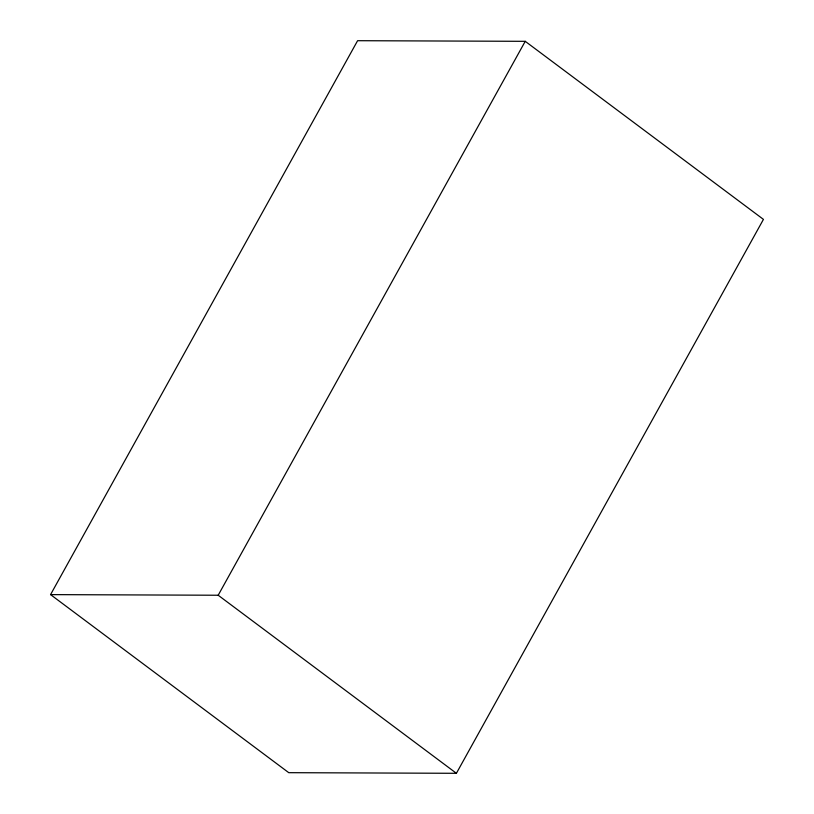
<?xml version="1.0" encoding="UTF-8"?>
<svg xmlns="http://www.w3.org/2000/svg" width="814" height="814" viewBox="0 0 814 814"><rect width="100%" height="100%" fill="white"/><g stroke="black" fill="none" stroke-linecap="round" stroke-linejoin="round"><path stroke-width="1.22" d="M50.56 594.617L357.6 40.7L525.234 41.321L763.44 219.383L456.4 773.3L288.767 772.679L50.56 594.617L218.193 595.238L456.4 773.3M218.193 595.238L525.234 41.321"/></g></svg>
